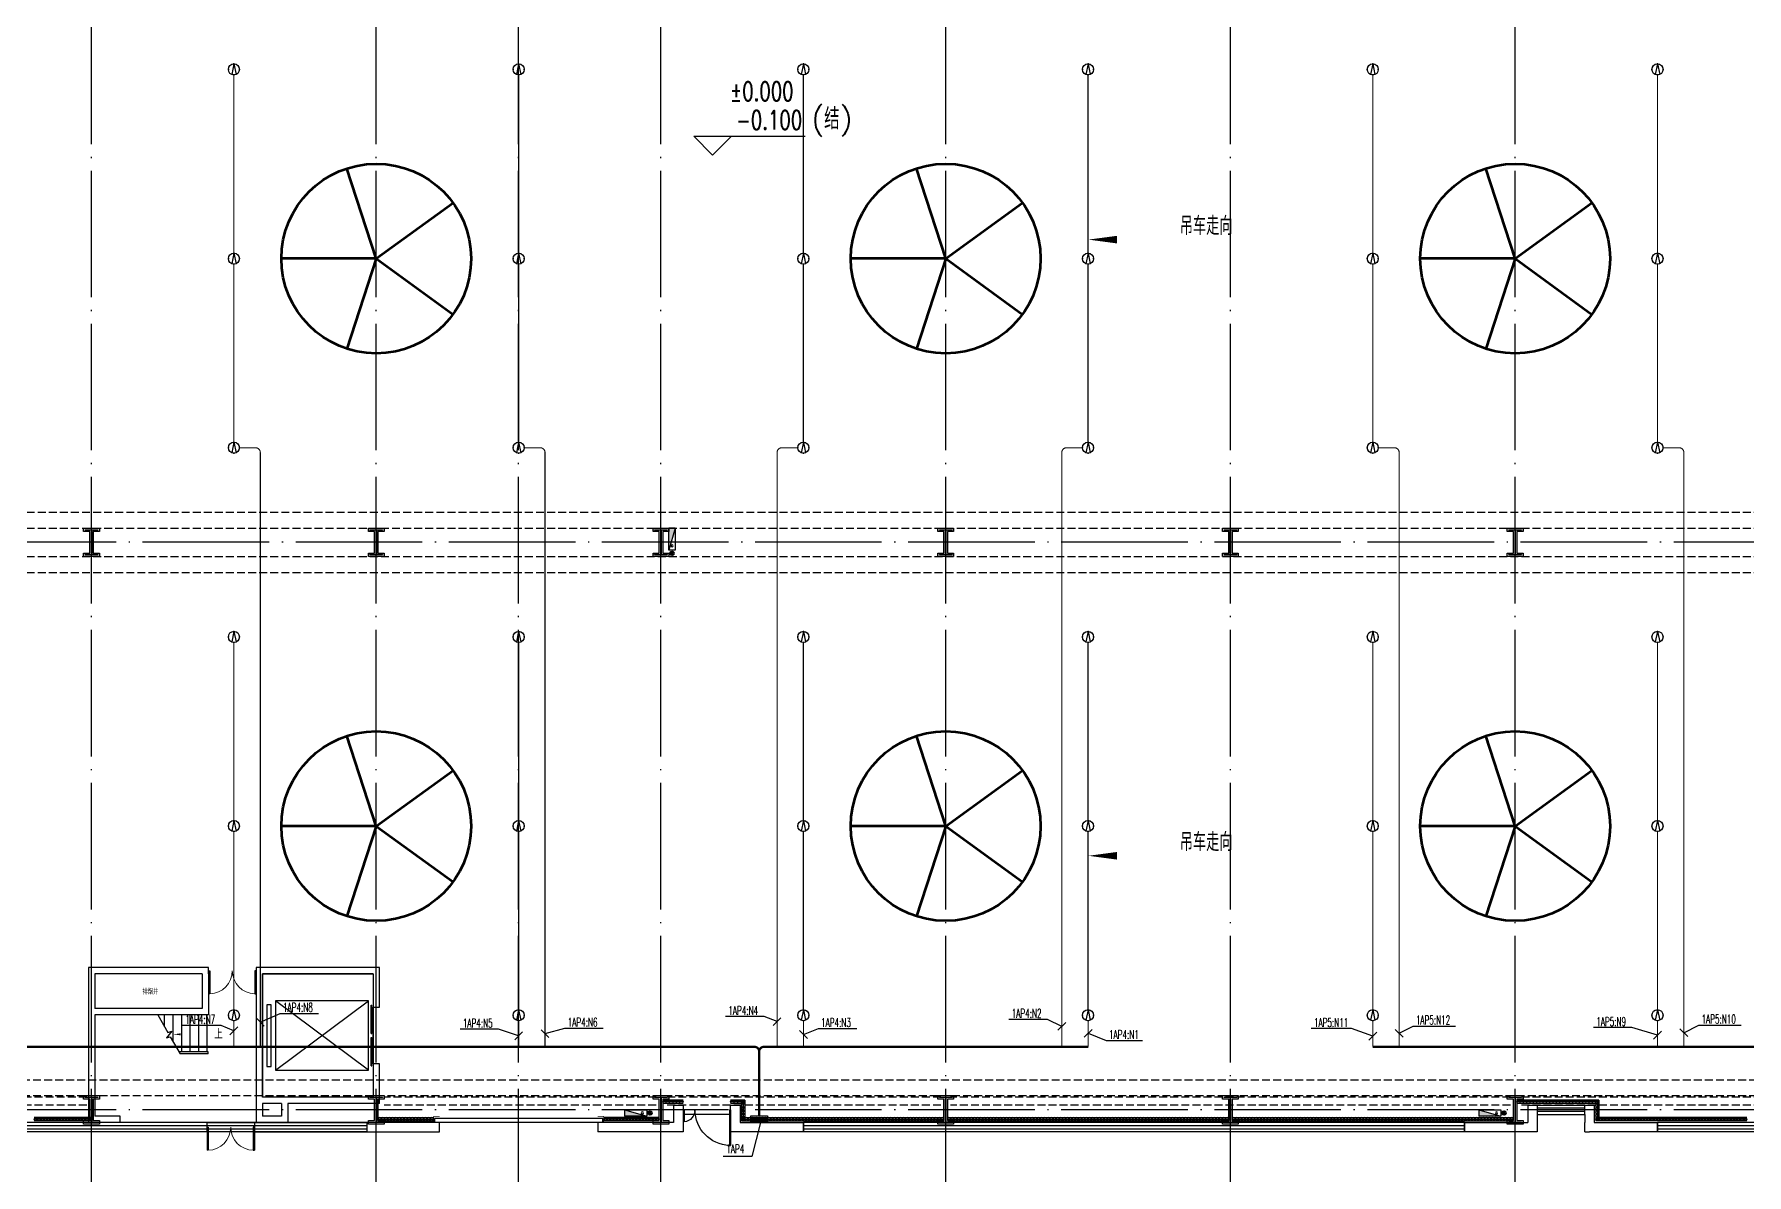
# Model space of a CAD drawing. Extents: x -1396510 to 1250330, y -1892470 to 1623980.
# Drawn here: x 56115 to 110247, y -1361929 to -1325852 of the extents above; entities that cross this region are included whole.
import ezdxf
from ezdxf.enums import TextEntityAlignment as Align

# ---------------------------------------------------------------- set-up
doc = ezdxf.new("R2010")
doc.units = 0
doc.header["$LTSCALE"] = 1000
doc.header["$MEASUREMENT"] = 0
for name, pattern in [('10平面$0$DASH', [0.35, 0.25, -0.1]), ('DASH', [0.35, 0.25, -0.1]), ('DOTE', [2.42, 2, -0.2, 0.02, -0.2])]:
    doc.linetypes.add(name, pattern=pattern)
doc.layers.get('Defpoints').update_dxf_attribs({"color": 210})
for name, color, linetype in [('10平面$0$WINDOW', 4, 'Continuous'), ('A-AXIS-DOTE', 14, 'DOTE'), ('A-HATCH-2', 251, 'Continuous'), ('A-HRAIL', 173, 'Continuous'), ('A-LIN-V', 9, 'Continuous'), ('A-SFCE', 30, 'Continuous'), ('A-WINDOW', 140, 'Continuous'), ('AS-COLN', 6, 'Continuous'), ('AS-WALL', 40, 'Continuous'), ('DIM-照明', 3, 'Continuous'), ('DIM-箱柜', 3, 'Continuous'), ('DIM_SYMB', 3, 'Continuous'), ('EQUIP-照明', 3, 'Continuous'), ('EQUIP-箱柜', 3, 'Continuous'), ('SB_ZF消火栓', 10, 'Continuous'), ('SB_ZF消火栓M', 10, 'Continuous'), ('WIRE-照明', 1, 'Continuous'), ('建-标高', 3, 'Continuous'), ('建-窗', 4, 'Continuous'), ('建-箭头', 3, 'Continuous')]:
    doc.layers.add(name, color=color, linetype=linetype)
doc.layers.add('A-云线2', color=3, linetype='Continuous', plot=False)
doc.layers.add('LG-ZF消防', color=1, linetype='Continuous', lineweight=60)
doc.styles.add('_TCH_DIM', font='SIMPLEX', dxfattribs={"bigfont": 'GBCBIG'})
doc.styles.add('_TCH_WINDOW', font='SIMPLEX', dxfattribs={"height": 3.5, "bigfont": 'GBCBIG'})
doc.styles.add('_TEL_DIM', font='SIMPLEX', dxfattribs={"width": 0.8, "height": 3.5, "bigfont": 'HZTXT'})
doc.styles.add('A-STANDARD', font='SIMPLEX', dxfattribs={"bigfont": 'GBCBIG'})

# ---------------------------------------------------------------- blocks, each defined once
blk = doc.blocks.new('WINDOW2DLIB$DYNSTYLE$00000005')
at = {"color": 0}
for points in [[(-0.5, 0.5), (-0.5, -0.5)], [(-0.5, 0.5), (0.5, 0.5)], [(0.5, -0.5), (0.5, 0.5)], [(0.5, 0.1667), (-0.5, 0.1667)], [(0.5, -0.1667), (-0.5, -0.1667)], [(-0.5, -0.5), (0.5, -0.5)]]:
    blk.add_lwpolyline(points, dxfattribs=at)
blk = doc.blocks.new('10平面$0$$DorLib2D$00000126')
at = {"color": 0, "linetype": 'Continuous'}
for p, q in [((-0.532, 0.5), (-0.532, 0.9)), ((0.532, 0.9), (0.532, 0.5))]:
    blk.add_line(p, q, dxfattribs=at)
at = {"color": 0, "linetype": '10平面$0$DASH'}
for p, q in [((-0.532, 0.9), (0.532, 0.9)), ((-0.532, 0.5), (0.532, 0.5))]:
    blk.add_line(p, q, dxfattribs=at)
blk = doc.blocks.new('DOOR2DLIB$SYSLIB$00000123')
at = {"color": 0}
for p, q in [((0.475, -0.001), (0.475, 0.752)), ((0.475, 0.752), (0.5, 0.752)), ((0.5, -0.001), (0.5, 0.752)), ((-0.5, 0), (-0.5, 0.252)), ((-0.475, 0.252), (-0.5, 0.252)), ((-0.475, 0), (-0.475, 0.252)), ((-0.475, 0), (-0.5, 0)), ((0.475, -0.001), (0.5, -0.001))]:
    blk.add_line(p, q, dxfattribs=at)
for centre, radius, start, end in [((0.505, -0.002), 0.755, 92.2493, 179.7238), ((-0.501, 0.003), 0.251, 359.7899, 84.0974)]:
    blk.add_arc(centre, radius, start, end, dxfattribs=at)
blk = doc.blocks.new('42343243')
at = {"layer": '10平面$0$WINDOW'}
blk.add_line((-252654, 1222620), (-254154, 1222620), dxfattribs=at)
at = {"layer": 'AS-WALL'}
for p, q in [((-254154, 1223170), (-256854, 1223170)), ((-256854, 1222870), (-256854, 1223170)), ((-254454, 1222870), (-256854, 1222870)), ((-254454, 1222320), (-254454, 1222870)), ((-254154, 1222620), (-254154, 1223170)), ((-250354, 1223170), (-252654, 1223170)), ((-252654, 1222620), (-252654, 1223170)), ((-252354, 1222870), (-250354, 1222870)), ((-252354, 1222320), (-252354, 1222870)), ((-250354, 1222870), (-250354, 1223170)), ((-227154, 1223170), (-229454, 1223170)), ((-229454, 1223170), (-229454, 1222870)), ((-229454, 1222870), (-227454, 1222870)), ((-227454, 1222320), (-227454, 1222870)), ((-227154, 1222620), (-227154, 1223170)), ((-225654, 1223170), (-225504, 1223170)), ((-225654, 1223170), (-225654, 1222870)), ((-225654, 1222870), (-225654, 1222870)), ((-225654, 1222620), (-225654, 1222870)), ((-223354, 1223170), (-225504, 1223170)), ((-225354, 1222320), (-225354, 1222870)), ((-225354, 1222870), (-223354, 1222870)), ((-223354, 1222870), (-223354, 1223170)), ((-254454, 1222320), (-254154, 1222320)), ((-254154, 1222320), (-254154, 1222620)), ((-252654, 1222620), (-252654, 1222320)), ((-252654, 1222320), (-252354, 1222320)), ((-227454, 1222320), (-227154, 1222320)), ((-227154, 1222320), (-227154, 1222620)), ((-225654, 1222620), (-225654, 1222320)), ((-225654, 1222320), (-225354, 1222320))]:
    blk.add_line(p, q, dxfattribs=at)
at = {"layer": '10平面$0$WINDOW', "zscale": 300}
for name, p, xscale, yscale, rotation in [('DOOR2DLIB$SYSLIB$00000123', (-253404, 1222470), -1500, -1500, 179.9999999999555), ('10平面$0$$DorLib2D$00000126', (-259354, 1223020), 5000, 300, 179.9999999999992)]:
    blk.add_blockref(name, p, dxfattribs=dict(at, xscale=xscale, yscale=yscale, rotation=rotation))
at = {"layer": '建-窗', "zscale": 300}
for p, xscale, yscale, rotation in [((-239904, 1223020), -20900, -300, 359.9999999994902), ((-217004, 1223020), -12700, -300, 359.999999999664), ((-226404, 1222470), -1500, 300, 179.9999999999555)]:
    blk.add_blockref('WINDOW2DLIB$DYNSTYLE$00000005', p, dxfattribs=dict(at, xscale=xscale, yscale=yscale, rotation=rotation))
blk = doc.blocks.new('4324324')
at = {"layer": 'A-HATCH-2', "color": 8, "linetype": 'DASH'}
for p, q in [((-313054, 567820), (-128854, 567820)), ((-313054, 567320), (-128854, 567320)), ((-313054, 566420), (-128854, 566420)), ((-313054, 565920), (-128854, 565920)), ((-312854, 549870), (-138054, 549870)), ((-312854, 549370), (-138054, 549370))]:
    blk.add_line(p, q, dxfattribs=at)
blk = doc.blocks.new('w4324324')
at = {"layer": 'A-HATCH-2', "color": 0, "lineweight": 60}
for q in [(-1694760, 686605), (-1697614, 684532), (-1691907, 684532), (-1696524, 681178), (-1692997, 681178)]:
    blk.add_line((-1694760, 683605), q, dxfattribs=at)
blk.add_circle((-1694760, 683605), 3000, dxfattribs=at)
blk = doc.blocks.new('342343')
at = {"layer": 'A-LIN-V', "color": 8}
for p in [(1030710, 63556), (1048660, 63556), (1030710, 45556), (1048660, 45556), (1030710, 27556), (1048660, 27556)]:
    blk.add_blockref('w4324324', p, dxfattribs=at)
blk = doc.blocks.new('w42343243')
at = {"layer": 'A-HATCH-2', "color": 8}
blk.add_lwpolyline([(-165104, 621070), (-164604, 621070), (-164604, 620958), (-164800, 620958), (-164800, 620282), (-164604, 620282), (-164604, 620170), (-165104, 620170), (-165104, 620282), (-164908, 620282), (-164908, 620958), (-165104, 620958)], close=True, dxfattribs=at)
at = {"layer": 'AS-COLN', "color": 3}
blk.add_lwpolyline([(-165054, 621020), (-164654, 621020), (-164654, 621008), (-164850, 621008), (-164850, 620232), (-164654, 620232), (-164654, 620220), (-165054, 620220), (-165054, 620232), (-164858, 620232), (-164858, 621008), (-165054, 621008)], close=True, dxfattribs=at)
blk = doc.blocks.new('42343')
at = {"layer": 'A-WINDOW'}
for p in [(-108000, -53750), (-99000, -53750), (-90000, -53750), (-81000, -53750), (-72000, -53750), (-63000, -53750), (-108000, -71700), (-99000, -71700), (-90000, -71700), (-81000, -71700), (-72000, -71700), (-63000, -71700)]:
    blk.add_blockref('w42343243', p, dxfattribs=at)
blk = doc.blocks.new('3333')
at = {"layer": 'A-SFCE', "const_width": 20}
blk.add_lwpolyline([(-227064, 766320), (-227064, 766510), (-227244, 766510), (-227244, 766320)], dxfattribs=at)
blk = doc.blocks.new('A$C5D961328')
at = {"layer": 'SB_ZF消火栓'}
blk.add_hatch(color=256, dxfattribs=at).paths.add_polyline_path([(0, 40), (700, 40), (700, 240)])
for p, q in [((700, 240), (0, 240)), ((0, 240), (0, 40)), ((700, 240), (0, 40)), ((0, 40), (700, 40)), ((700, 240), (700, 40))]:
    blk.add_line(p, q, dxfattribs=at)
at = {"layer": 'SB_ZF消火栓', "color": 1}
blk.add_circle((140, 140), 32.5, dxfattribs=at)
blk = doc.blocks.new('we42342343234')
at = {"layer": 'LG-ZF消防'}
for centre in [(-254504, 566520), (-255204, 548820), (-228204, 548820)]:
    blk.add_circle(centre, 50, dxfattribs=at)
at = {"layer": 'SB_ZF消火栓M', "xscale": -1, "rotation": 270}
blk.add_blockref('A$C5D961328', (-254644, 566620), dxfattribs=at)
at = {"layer": 'SB_ZF消火栓M', "xscale": -1}
for p in [(-255304, 548680), (-228304, 548680)]:
    blk.add_blockref('A$C5D961328', p, dxfattribs=at)
blk = doc.blocks.new('$DorLib2D$00000002')
for p, q in [((-0.5, 0), (-0.5, 0.4875)), ((-0.475, 0.4875), (-0.5, 0.4875)), ((-0.475, 0), (-0.475, 0.4875)), ((0.475, 0), (0.475, 0.4875)), ((0.475, 0.4875), (0.5, 0.4875)), ((0.5, 0), (0.5, 0.4875)), ((-0.5, 0), (-0.475, 0)), ((0.5, 0), (0.475, 0))]:
    blk.add_line(p, q)
at = {"lineweight": 13}
for centre, start, end in [((-0.4875, 0), 0, 88.53072), ((0.4875, 0), 91.46928, 180)]:
    blk.add_arc(centre, 0.4875, start, end, dxfattribs=at)
blk = doc.blocks.new('$DORLIB2D$00000127')
at = {"color": 0}
for points in [[(-0.533, 0.795), (-0.533, 0.69)], [(-0.033, 0.795), (-0.533, 0.795)], [(-0.033, 0.69), (-0.533, 0.69)], [(-0.033, 0.795), (-0.033, 0.69)], [(0.533, 0.795), (0.033, 0.795)], [(0.033, 0.795), (0.033, 0.69)], [(0.533, 0.69), (0.033, 0.69)], [(0.533, 0.795), (0.533, 0.69)], [(0.5, 0.5), (-0.5, 0.5)]]:
    blk.add_lwpolyline(points, dxfattribs=at)
blk = doc.blocks.new('99平面图例外参$0$$LinePat$圆环')
for points in [[(0, 150), (300, 150)], [(0, 0), (300, 0)], [(0, -150), (300, -150)]]:
    blk.add_lwpolyline(points)
at = {"color": 0}
blk.add_circle((150, 0), 150, dxfattribs=at)
blk = doc.blocks.new('世赫3#厂房一层0821')
at = {"layer": 'A-AXIS-DOTE', "color": 8, "ltscale": 2}
for p, q in [((40000, -79980), (40000, 5514)), ((49000, -79980), (49000, 5514)), ((53500, -79980), (53500, 5514)), ((58000, -79980), (58000, 5514)), ((67000, -79980), (67000, 5514)), ((76000, -79980), (76000, 5514)), ((85000, -79980), (85000, 5514)), ((190814.2, -53850), (-5155.8, -53850)), ((190814.2, -71800), (-5155.8, -71800))]:
    blk.add_line(p, q, dxfattribs=at)
at = {"layer": 'A-SFCE', "color": 2, "linetype": 'DASH'}
for p, q in [((39850, -71400.1), (31150, -71400.1)), ((66850, -71400), (58150, -71400)), ((93850, -71400), (85150, -71400)), ((39850, -71650.1), (31150, -71650.1)), ((66850, -71650), (58150, -71650)), ((93850, -71650), (85150, -71650))]:
    blk.add_line(p, q, dxfattribs=at)
at = {"layer": 'A-SFCE', "linetype": 'DASH'}
for p, q in [((57850, -71400), (49250, -71400)), ((84850, -71400), (67150, -71400)), ((57850, -71650), (49250, -71650)), ((84850, -71650), (67150, -71650))]:
    blk.add_line(p, q, dxfattribs=at)
at = {"layer": 'AS-WALL'}
for p, q in [((43650, -72200.1), (48700, -72200.1)), ((43650, -72500.1), (43650, -72200.1)), ((48700, -72500.1), (43650, -72500.1)), ((51000, -72200.1), (45150, -72200.1)), ((45150, -72200.1), (45150, -72500.1)), ((45150, -72500.1), (51000, -72500.1)), ((48700, -72200.1), (48700, -72500.1)), ((51000, -72500.1), (51000, -72200.1))]:
    blk.add_line(p, q, dxfattribs=at)
at = {"layer": 'Defpoints', "color": 8}
for p, q in [((39900, -67300), (39900, -68699.9)), ((43600, -67300), (39900, -67300)), ((40100, -67500), (40100, -68599.9)), ((43500, -67500), (40100, -67500)), ((43500, -67500), (43500, -68599.9)), ((43700, -67300), (43600, -67300)), ((43700, -67500), (43700, -67300)), ((43700, -67500), (43700, -68799.9)), ((45300, -67300), (45200, -67300)), ((45200, -67300), (45200, -67500)), ((45200, -67500), (45200, -71500)), ((49100, -67300), (45300, -67300)), ((48900, -67500), (45400, -67500)), ((45400, -67500), (45400, -71400)), ((48900, -67500), (48900, -68550)), ((49100, -68550), (49100, -67300)), ((39900, -68699.9), (39900, -72100.1)), ((43500, -68599.9), (40100, -68599.9)), ((45680, -68475), (45540, -68475)), ((45540, -68475), (45540, -70425)), ((45680, -70425), (45680, -68475)), ((48760, -68350), (45820, -68350)), ((45820, -68350), (45820, -70550)), ((45820, -70550), (48760, -68350)), ((48760, -70550), (45820, -68350)), ((48760, -70550), (48760, -68350)), ((48900, -68550), (49100, -68550)), ((43700, -68799.9), (40100, -68799.9)), ((40100, -68799.9), (40100, -72000.1)), ((43660, -68799.9), (42091.4, -68799.9)), ((42091.4, -68799.9), (42410.1, -69351.9)), ((42310, -69178.6), (42310, -68799.9)), ((42580, -69646.3), (42580, -68799.9)), ((42850, -69964.9), (42850, -68799.9)), ((43120, -69964.9), (43120, -68799.9)), ((43390, -69964.9), (43390, -68799.9)), ((43660, -69964.9), (43660, -68799.9)), ((42540.5, -69317), (42367.6, -69523)), ((42367.6, -69523), (42489.9, -69490.2)), ((42410.1, -69351.9), (42540.5, -69317)), ((42489.9, -69490.2), (42798.6, -70024.9)), ((43690, -69964.9), (42764, -69964.9)), ((43660, -70024.9), (42798.6, -70024.9)), ((43690, -70024.9), (42798.6, -70024.9)), ((43690, -70024.9), (43690, -69964.9)), ((49100, -70350), (48900, -70350)), ((48900, -70350), (48900, -71400)), ((49100, -71600), (49100, -70350)), ((45540, -70425), (45680, -70425)), ((45820, -70550), (48760, -70550)), ((46100, -71400), (45400, -71400)), ((48900, -71400), (46100, -71400)), ((45200, -71500), (45200, -72200.1)), ((45400, -71600), (45400, -72000.1)), ((46000, -71600), (45400, -71600)), ((46000, -71600), (46000, -72000.1)), ((49100, -71600), (46200, -71600)), ((46200, -71600), (46200, -72200.1)), ((39900, -72100.1), (39900, -72200.1)), ((40100, -72200.1), (39900, -72200.1)), ((40900, -72000.1), (40100, -72000.1)), ((40900, -72200.1), (40100, -72200.1)), ((40100, -72200.1), (40100, -72200.1)), ((40900, -72200.1), (40900, -72000.1)), ((46200, -72200.1), (45200, -72200.1)), ((46000, -72000.1), (45400, -72000.1))]:
    blk.add_line(p, q, dxfattribs=at)
blk.add_lwpolyline([(45400, -67500), (48900, -67500), (48900, -71400), (45400, -71400)], close=True, dxfattribs=at)
at = {"layer": 'DIM_SYMB', "color": 8}
blk.add_lwpolyline([(43795, -69412.4, 0, 0, 0), (42580, -69412.4, 0, 64, 0), (42820, -69412.4, 0, 0, 0)], format="xyseb", dxfattribs=at)
at = {"layer": '建-标高', "color": 8}
for p, q in [((59633.6, -41600), (59033.6, -41000)), ((59033.6, -41000), (62553.6, -41000)), ((59633.6, -41600), (60233.6, -41000))]:
    blk.add_line(p, q, dxfattribs=at)
at = {"layer": '建-箭头', "color": 8}
for points in [[(78412.2, -44275, 0, 0, 0), (71512.2, -44275, 0, 240, 0), (72412.2, -44275, 0, 0, 0)], [(78412.2, -63765, 0, 0, 0), (71512.2, -63765, 0, 240, 0), (72412.2, -63765, 0, 0, 0)]]:
    blk.add_lwpolyline(points, format="xyseb", dxfattribs=at)
at = {"layer": 'A-HRAIL', "yscale": 0.3333333333111111, "zscale": 0.3333333333111111}
for p, xscale, rotation in [((58161.7, -71549.9), 0.3588888661693109, 180), ((58269.3, -71549.9), 0.3588888661693109, 180), ((58377, -71549.9), 0.3588888661693109, 180), ((58484.7, -71549.9), 0.3588888661693109, 180), ((58592.3, -71549.9), 0.3588888661693109, 180), ((58700, -71549.9), 0.3588888661693109, 180), ((60312.5, -71549.9), 0.3749999998826196, 180), ((60425, -71549.9), 0.3749999998826196, 180), ((60537.5, -71549.9), 0.3749999998826196, 180), ((60650, -71549.9), 0.3749999998826196, 180), ((60600, -71499.9), 0.3611111226889233, 270), ((60600, -71608.3), 0.3611111226889233, 270), ((60600, -71716.6), 0.3611111226889233, 270), ((60600, -71824.9), 0.3611111226889233, 270), ((60600, -71933.3), 0.3611111226889233, 270), ((85157.8, -71549.9), 0.3461333288160676, 180), ((85261.7, -71549.9), 0.3461333288160676, 180), ((85365.5, -71549.9), 0.3461333288160676, 180), ((85469.4, -71549.9), 0.3461333288160676, 180), ((85573.2, -71549.9), 0.3461333288160676, 180), ((85677, -71549.9), 0.3461333288160676, 180), ((85780.9, -71549.9), 0.3461333288160676, 180), ((85884.7, -71549.9), 0.3461333288160676, 180), ((85988.6, -71549.9), 0.3461333288160676, 180), ((86092.4, -71549.9), 0.3461333288160676, 180), ((86196.2, -71549.9), 0.3461333288160676, 180), ((86300.1, -71549.9), 0.3461333288160676, 180), ((86403.9, -71549.9), 0.3461333288160676, 180), ((86507.8, -71549.9), 0.3461333288160676, 180), ((86611.6, -71549.9), 0.3461333288160676, 180), ((86715.4, -71549.9), 0.3461333288160676, 180), ((86819.3, -71549.9), 0.3461333288160676, 180), ((86923.1, -71549.9), 0.3461333288160676, 180), ((87027, -71549.9), 0.3461333288160676, 180), ((87130.8, -71549.9), 0.3461333288160676, 180), ((87234.6, -71549.9), 0.3461333288160676, 180), ((87338.5, -71549.9), 0.3461333288160676, 180), ((87442.3, -71549.9), 0.3461333288160676, 180), ((87546.2, -71549.9), 0.3461333288160676, 180), ((87650, -71549.9), 0.3461333288160676, 180), ((87600, -71499.9), 0.3611111226889233, 270), ((87600, -71608.3), 0.3611111226889233, 270), ((87600, -71716.6), 0.3611111226889233, 270), ((87600, -71824.9), 0.3611111226889233, 270), ((87600, -71933.3), 0.3611111226889233, 270), ((38289.9, -72093.9), 0.3361633151507422, 180.0000000002036), ((38390.8, -72093.9), 0.3361633151507422, 180.0000000002036), ((38491.6, -72093.9), 0.3361633151507422, 180.0000000002036), ((38592.4, -72093.9), 0.3361633151507422, 180.0000000002036), ((38693.3, -72093.9), 0.3361633151507422, 180.0000000002036), ((38794.1, -72093.9), 0.3361633151507422, 180.0000000002036), ((38895, -72093.9), 0.3361633151507422, 180.0000000002036), ((38995.8, -72093.9), 0.3361633151507422, 180.0000000002036), ((39096.7, -72093.9), 0.3361633151507422, 180.0000000002036), ((39197.5, -72093.9), 0.3361633151507422, 180.0000000002036), ((39298.4, -72093.9), 0.3361633151507422, 180.0000000002036), ((39399.2, -72093.9), 0.3361633151507422, 180.0000000002036), ((39500.1, -72093.9), 0.3361633151507422, 180.0000000002036), ((39600.9, -72093.9), 0.3361633151507422, 180.0000000002036), ((39701.8, -72093.9), 0.3361633151507422, 180.0000000002036), ((39802.6, -72093.9), 0.3361633151507422, 180.0000000002036), ((39903.5, -72093.9), 0.3361633151507422, 180.0000000002036), ((40004.3, -72093.9), 0.3361633151507422, 180.0000000002036), ((49054, -72093.9), -0.3444736211313156, 179.9999999997), ((49157.3, -72093.9), -0.3444736211313156, 179.9999999997), ((49260.7, -72093.9), -0.3444736211313156, 179.9999999997), ((49364, -72093.9), -0.3444736211313156, 179.9999999997), ((49467.4, -72093.9), -0.3444736211313156, 179.9999999997), ((49570.7, -72093.9), -0.3444736211313156, 179.9999999997), ((49674.1, -72093.9), -0.3444736211313156, 179.9999999997), ((49777.4, -72093.9), -0.3444736211313156, 179.9999999997), ((49880.7, -72093.9), -0.3444736211313156, 179.9999999997), ((49984.1, -72093.9), -0.3444736211313156, 179.9999999997), ((50087.4, -72093.9), -0.3444736211313156, 179.9999999997), ((50190.8, -72093.9), -0.3444736211313156, 179.9999999997), ((50294.1, -72093.9), -0.3444736211313156, 179.9999999997), ((50397.4, -72093.9), -0.3444736211313156, 179.9999999997), ((50500.8, -72093.9), -0.3444736211313156, 179.9999999997), ((50604.1, -72093.9), -0.3444736211313156, 179.9999999997), ((50707.5, -72093.9), -0.3444736211313156, 179.9999999997), ((56292.5, -72093.9), 0.344473774357088, 180.000000000205), ((56395.9, -72093.9), 0.344473774357088, 180.000000000205), ((56499.2, -72093.9), 0.344473774357088, 180.000000000205), ((56602.6, -72093.9), 0.344473774357088, 180.000000000205), ((56705.9, -72093.9), 0.344473774357088, 180.000000000205), ((56809.2, -72093.9), 0.344473774357088, 180.000000000205), ((56912.6, -72093.9), 0.344473774357088, 180.000000000205), ((57015.9, -72093.9), 0.344473774357088, 180.000000000205), ((57119.3, -72093.9), 0.344473774357088, 180.000000000205), ((57222.6, -72093.9), 0.344473774357088, 180.000000000205), ((57325.9, -72093.9), 0.344473774357088, 180.000000000205), ((57429.3, -72093.9), 0.344473774357088, 180.000000000205), ((57532.6, -72093.9), 0.344473774357088, 180.000000000205), ((57636, -72093.9), 0.344473774357088, 180.000000000205), ((57739.3, -72093.9), 0.344473774357088, 180.000000000205), ((57842.7, -72093.9), 0.344473774357088, 180.000000000205), ((57946, -72093.9), 0.344473774357088, 180.000000000205), ((60600, -72041.6), 0.3611111226889233, 270), ((60550, -72093.9), -0.338412741900589, 179.9999999997967), ((60651.5, -72093.9), -0.338412741900589, 179.9999999997967), ((60753, -72093.9), -0.338412741900589, 179.9999999997967), ((60854.6, -72093.9), -0.338412741900589, 179.9999999997967), ((60956.1, -72093.9), -0.338412741900589, 179.9999999997967), ((61057.6, -72093.9), -0.338412741900589, 179.9999999997967), ((61159.1, -72093.9), -0.338412741900589, 179.9999999997967), ((61260.7, -72093.9), -0.338412741900589, 179.9999999997967), ((61362.2, -72093.9), -0.338412741900589, 179.9999999997967), ((61463.7, -72093.9), -0.338412741900589, 179.9999999997967), ((61565.2, -72093.9), -0.338412741900589, 179.9999999997967), ((61666.8, -72093.9), -0.338412741900589, 179.9999999997967), ((61768.3, -72093.9), -0.338412741900589, 179.9999999997967), ((61869.8, -72093.9), -0.338412741900589, 179.9999999997967), ((61971.3, -72093.9), -0.338412741900589, 179.9999999997967), ((62072.9, -72093.9), -0.338412741900589, 179.9999999997967), ((62174.4, -72093.9), -0.338412741900589, 179.9999999997967), ((62275.9, -72093.9), -0.338412741900589, 179.9999999997967), ((62377.4, -72093.9), -0.338412741900589, 179.9999999997967), ((62479, -72093.9), -0.338412741900589, 179.9999999997967), ((62580.5, -72093.9), -0.338412741900589, 179.9999999997967), ((62682, -72093.9), -0.338412741900589, 179.9999999997967), ((62783.5, -72093.9), -0.338412741900589, 179.9999999997967), ((62885, -72093.9), -0.338412741900589, 179.9999999997967), ((62986.6, -72093.9), -0.338412741900589, 179.9999999997967), ((63088.1, -72093.9), -0.338412741900589, 179.9999999997967), ((63189.6, -72093.9), -0.338412741900589, 179.9999999997967), ((63291.1, -72093.9), -0.338412741900589, 179.9999999997967), ((63392.7, -72093.9), -0.338412741900589, 179.9999999997967), ((63494.2, -72093.9), -0.338412741900589, 179.9999999997967), ((63595.7, -72093.9), -0.338412741900589, 179.9999999997967), ((63697.2, -72093.9), -0.338412741900589, 179.9999999997967), ((63798.8, -72093.9), -0.338412741900589, 179.9999999997967), ((63900.3, -72093.9), -0.338412741900589, 179.9999999997967), ((64001.8, -72093.9), -0.338412741900589, 179.9999999997967), ((64103.3, -72093.9), -0.338412741900589, 179.9999999997967), ((64204.9, -72093.9), -0.338412741900589, 179.9999999997967), ((64306.4, -72093.9), -0.338412741900589, 179.9999999997967), ((64407.9, -72093.9), -0.338412741900589, 179.9999999997967), ((64509.4, -72093.9), -0.338412741900589, 179.9999999997967), ((64611, -72093.9), -0.338412741900589, 179.9999999997967), ((64712.5, -72093.9), -0.338412741900589, 179.9999999997967), ((64814, -72093.9), -0.338412741900589, 179.9999999997967), ((64915.5, -72093.9), -0.338412741900589, 179.9999999997967), ((65017, -72093.9), -0.338412741900589, 179.9999999997967), ((65118.6, -72093.9), -0.338412741900589, 179.9999999997967), ((65220.1, -72093.9), -0.338412741900589, 179.9999999997967), ((65321.6, -72093.9), -0.338412741900589, 179.9999999997967), ((65423.1, -72093.9), -0.338412741900589, 179.9999999997967), ((65524.7, -72093.9), -0.338412741900589, 179.9999999997967), ((65626.2, -72093.9), -0.338412741900589, 179.9999999997967), ((65727.7, -72093.9), -0.338412741900589, 179.9999999997967), ((65829.2, -72093.9), -0.338412741900589, 179.9999999997967), ((65930.8, -72093.9), -0.338412741900589, 179.9999999997967), ((66032.3, -72093.9), -0.338412741900589, 179.9999999997967), ((66133.8, -72093.9), -0.338412741900589, 179.9999999997967), ((66235.3, -72093.9), -0.338412741900589, 179.9999999997967), ((66336.9, -72093.9), -0.338412741900589, 179.9999999997967), ((66438.4, -72093.9), -0.338412741900589, 179.9999999997967), ((66539.9, -72093.9), -0.338412741900589, 179.9999999997967), ((66641.4, -72093.9), -0.338412741900589, 179.9999999997967), ((66743, -72093.9), -0.338412741900589, 179.9999999997967), ((66844.5, -72093.9), -0.338412741900589, 179.9999999997967), ((67054, -72093.9), -0.3368181817957273, 179.9999999997967), ((67155, -72093.9), -0.3368181817957273, 179.9999999997967), ((67256.1, -72093.9), -0.3368181817957273, 179.9999999997967), ((67357.1, -72093.9), -0.3368181817957273, 179.9999999997967), ((67458.2, -72093.9), -0.3368181817957273, 179.9999999997967), ((67559.2, -72093.9), -0.3368181817957273, 179.9999999997967), ((67660.3, -72093.9), -0.3368181817957273, 179.9999999997967), ((67761.3, -72093.9), -0.3368181817957273, 179.9999999997967), ((67862.4, -72093.9), -0.3368181817957273, 179.9999999997967), ((67963.4, -72093.9), -0.3368181817957273, 179.9999999997967), ((68064.5, -72093.9), -0.3368181817957273, 179.9999999997967), ((68165.5, -72093.9), -0.3368181817957273, 179.9999999997967), ((68266.5, -72093.9), -0.3368181817957273, 179.9999999997967), ((68367.6, -72093.9), -0.3368181817957273, 179.9999999997967), ((68468.6, -72093.9), -0.3368181817957273, 179.9999999997967), ((68569.7, -72093.9), -0.3368181817957273, 179.9999999997967), ((68670.7, -72093.9), -0.3368181817957273, 179.9999999997967), ((68771.8, -72093.9), -0.3368181817957273, 179.9999999997967), ((68872.8, -72093.9), -0.3368181817957273, 179.9999999997967), ((68973.9, -72093.9), -0.3368181817957273, 179.9999999997967), ((69074.9, -72093.9), -0.3368181817957273, 179.9999999997967), ((69176, -72093.9), -0.3368181817957273, 179.9999999997967), ((69277, -72093.9), -0.3368181817957273, 179.9999999997967), ((69378, -72093.9), -0.3368181817957273, 179.9999999997967), ((69479.1, -72093.9), -0.3368181817957273, 179.9999999997967), ((69580.1, -72093.9), -0.3368181817957273, 179.9999999997967), ((69681.2, -72093.9), -0.3368181817957273, 179.9999999997967), ((69782.2, -72093.9), -0.3368181817957273, 179.9999999997967), ((69883.3, -72093.9), -0.3368181817957273, 179.9999999997967), ((69984.3, -72093.9), -0.3368181817957273, 179.9999999997967), ((70085.4, -72093.9), -0.3368181817957273, 179.9999999997967), ((70186.4, -72093.9), -0.3368181817957273, 179.9999999997967), ((70287.5, -72093.9), -0.3368181817957273, 179.9999999997967), ((70388.5, -72093.9), -0.3368181817957273, 179.9999999997967), ((70489.5, -72093.9), -0.3368181817957273, 179.9999999997967), ((70590.6, -72093.9), -0.3368181817957273, 179.9999999997967), ((70691.6, -72093.9), -0.3368181817957273, 179.9999999997967), ((70792.7, -72093.9), -0.3368181817957273, 179.9999999997967), ((70893.7, -72093.9), -0.3368181817957273, 179.9999999997967), ((70994.8, -72093.9), -0.3368181817957273, 179.9999999997967), ((71095.8, -72093.9), -0.3368181817957273, 179.9999999997967), ((71196.9, -72093.9), -0.3368181817957273, 179.9999999997967), ((71297.9, -72093.9), -0.3368181817957273, 179.9999999997967), ((71399, -72093.9), -0.3368181817957273, 179.9999999997967), ((71500, -72093.9), -0.3368181817957273, 179.9999999997967), ((71601, -72093.9), -0.3368181817957273, 179.9999999997967), ((71702.1, -72093.9), -0.3368181817957273, 179.9999999997967), ((71803.1, -72093.9), -0.3368181817957273, 179.9999999997967), ((71904.2, -72093.9), -0.3368181817957273, 179.9999999997967), ((72005.2, -72093.9), -0.3368181817957273, 179.9999999997967), ((72106.3, -72093.9), -0.3368181817957273, 179.9999999997967), ((72207.3, -72093.9), -0.3368181817957273, 179.9999999997967), ((72308.4, -72093.9), -0.3368181817957273, 179.9999999997967), ((72409.4, -72093.9), -0.3368181817957273, 179.9999999997967), ((72510.5, -72093.9), -0.3368181817957273, 179.9999999997967), ((72611.5, -72093.9), -0.3368181817957273, 179.9999999997967), ((72712.5, -72093.9), -0.3368181817957273, 179.9999999997967), ((72813.6, -72093.9), -0.3368181817957273, 179.9999999997967), ((72914.6, -72093.9), -0.3368181817957273, 179.9999999997967), ((73015.7, -72093.9), -0.3368181817957273, 179.9999999997967), ((73116.7, -72093.9), -0.3368181817957273, 179.9999999997967), ((73217.8, -72093.9), -0.3368181817957273, 179.9999999997967), ((73318.8, -72093.9), -0.3368181817957273, 179.9999999997967), ((73419.9, -72093.9), -0.3368181817957273, 179.9999999997967), ((73520.9, -72093.9), -0.3368181817957273, 179.9999999997967), ((73622, -72093.9), -0.3368181817957273, 179.9999999997967), ((73723, -72093.9), -0.3368181817957273, 179.9999999997967), ((73824, -72093.9), -0.3368181817957273, 179.9999999997967), ((73925.1, -72093.9), -0.3368181817957273, 179.9999999997967), ((74026.1, -72093.9), -0.3368181817957273, 179.9999999997967), ((74127.2, -72093.9), -0.3368181817957273, 179.9999999997967), ((74228.2, -72093.9), -0.3368181817957273, 179.9999999997967), ((74329.3, -72093.9), -0.3368181817957273, 179.9999999997967), ((74430.3, -72093.9), -0.3368181817957273, 179.9999999997967), ((74531.4, -72093.9), -0.3368181817957273, 179.9999999997967), ((74632.4, -72093.9), -0.3368181817957273, 179.9999999997967), ((74733.5, -72093.9), -0.3368181817957273, 179.9999999997967), ((74834.5, -72093.9), -0.3368181817957273, 179.9999999997967), ((74935.5, -72093.9), -0.3368181817957273, 179.9999999997967), ((75036.6, -72093.9), -0.3368181817957273, 179.9999999997967), ((75137.6, -72093.9), -0.3368181817957273, 179.9999999997967), ((75238.7, -72093.9), -0.3368181817957273, 179.9999999997967), ((75339.7, -72093.9), -0.3368181817957273, 179.9999999997967), ((75440.8, -72093.9), -0.3368181817957273, 179.9999999997967), ((75541.8, -72093.9), -0.3368181817957273, 179.9999999997967), ((75642.9, -72093.9), -0.3368181817957273, 179.9999999997967), ((75743.9, -72093.9), -0.3368181817957273, 179.9999999997967), ((75845, -72093.9), -0.3368181817957273, 179.9999999997967), ((76054, -72093.9), -0.3368181817957239, 179.999999999796), ((76155, -72093.9), -0.3368181817957239, 179.999999999796), ((76256.1, -72093.9), -0.3368181817957239, 179.999999999796), ((76357.1, -72093.9), -0.3368181817957239, 179.999999999796), ((76458.2, -72093.9), -0.3368181817957239, 179.999999999796), ((76559.2, -72093.9), -0.3368181817957239, 179.999999999796), ((76660.3, -72093.9), -0.3368181817957239, 179.999999999796), ((76761.3, -72093.9), -0.3368181817957239, 179.999999999796), ((76862.4, -72093.9), -0.3368181817957239, 179.999999999796), ((76963.4, -72093.9), -0.3368181817957239, 179.999999999796), ((77064.5, -72093.9), -0.3368181817957239, 179.999999999796), ((77165.5, -72093.9), -0.3368181817957239, 179.999999999796), ((77266.5, -72093.9), -0.3368181817957239, 179.999999999796), ((77367.6, -72093.9), -0.3368181817957239, 179.999999999796), ((77468.6, -72093.9), -0.3368181817957239, 179.999999999796), ((77569.7, -72093.9), -0.3368181817957239, 179.999999999796), ((77670.7, -72093.9), -0.3368181817957239, 179.999999999796), ((77771.8, -72093.9), -0.3368181817957239, 179.999999999796), ((77872.8, -72093.9), -0.3368181817957239, 179.999999999796), ((77973.9, -72093.9), -0.3368181817957239, 179.999999999796), ((78074.9, -72093.9), -0.3368181817957239, 179.999999999796), ((78176, -72093.9), -0.3368181817957239, 179.999999999796), ((78277, -72093.9), -0.3368181817957239, 179.999999999796), ((78378, -72093.9), -0.3368181817957239, 179.999999999796), ((78479.1, -72093.9), -0.3368181817957239, 179.999999999796), ((78580.1, -72093.9), -0.3368181817957239, 179.999999999796), ((78681.2, -72093.9), -0.3368181817957239, 179.999999999796), ((78782.2, -72093.9), -0.3368181817957239, 179.999999999796), ((78883.3, -72093.9), -0.3368181817957239, 179.999999999796), ((78984.3, -72093.9), -0.3368181817957239, 179.999999999796), ((79085.4, -72093.9), -0.3368181817957239, 179.999999999796), ((79186.4, -72093.9), -0.3368181817957239, 179.999999999796), ((79287.5, -72093.9), -0.3368181817957239, 179.999999999796), ((79388.5, -72093.9), -0.3368181817957239, 179.999999999796), ((79489.5, -72093.9), -0.3368181817957239, 179.999999999796), ((79590.6, -72093.9), -0.3368181817957239, 179.999999999796), ((79691.6, -72093.9), -0.3368181817957239, 179.999999999796), ((79792.7, -72093.9), -0.3368181817957239, 179.999999999796), ((79893.7, -72093.9), -0.3368181817957239, 179.999999999796), ((79994.8, -72093.9), -0.3368181817957239, 179.999999999796), ((80095.8, -72093.9), -0.3368181817957239, 179.999999999796), ((80196.9, -72093.9), -0.3368181817957239, 179.999999999796), ((80297.9, -72093.9), -0.3368181817957239, 179.999999999796), ((80399, -72093.9), -0.3368181817957239, 179.999999999796), ((80500, -72093.9), -0.3368181817957239, 179.999999999796), ((80601, -72093.9), -0.3368181817957239, 179.999999999796), ((80702.1, -72093.9), -0.3368181817957239, 179.999999999796), ((80803.1, -72093.9), -0.3368181817957239, 179.999999999796), ((80904.2, -72093.9), -0.3368181817957239, 179.999999999796), ((81005.2, -72093.9), -0.3368181817957239, 179.999999999796), ((81106.3, -72093.9), -0.3368181817957239, 179.999999999796), ((81207.3, -72093.9), -0.3368181817957239, 179.999999999796), ((81308.4, -72093.9), -0.3368181817957239, 179.999999999796), ((81409.4, -72093.9), -0.3368181817957239, 179.999999999796), ((81510.5, -72093.9), -0.3368181817957239, 179.999999999796), ((81611.5, -72093.9), -0.3368181817957239, 179.999999999796), ((81712.5, -72093.9), -0.3368181817957239, 179.999999999796), ((81813.6, -72093.9), -0.3368181817957239, 179.999999999796), ((81914.6, -72093.9), -0.3368181817957239, 179.999999999796), ((82015.7, -72093.9), -0.3368181817957239, 179.999999999796), ((82116.7, -72093.9), -0.3368181817957239, 179.999999999796), ((82217.8, -72093.9), -0.3368181817957239, 179.999999999796), ((82318.8, -72093.9), -0.3368181817957239, 179.999999999796), ((82419.9, -72093.9), -0.3368181817957239, 179.999999999796), ((82520.9, -72093.9), -0.3368181817957239, 179.999999999796), ((82622, -72093.9), -0.3368181817957239, 179.999999999796), ((82723, -72093.9), -0.3368181817957239, 179.999999999796), ((82824, -72093.9), -0.3368181817957239, 179.999999999796), ((82925.1, -72093.9), -0.3368181817957239, 179.999999999796), ((83026.1, -72093.9), -0.3368181817957239, 179.999999999796), ((83127.2, -72093.9), -0.3368181817957239, 179.999999999796), ((83228.2, -72093.9), -0.3368181817957239, 179.999999999796), ((83329.3, -72093.9), -0.3368181817957239, 179.999999999796), ((83430.3, -72093.9), -0.3368181817957239, 179.999999999796), ((83531.4, -72093.9), -0.3368181817957239, 179.999999999796), ((83632.4, -72093.9), -0.3368181817957239, 179.999999999796), ((83733.5, -72093.9), -0.3368181817957239, 179.999999999796), ((83834.5, -72093.9), -0.3368181817957239, 179.999999999796), ((83935.5, -72093.9), -0.3368181817957239, 179.999999999796), ((84036.6, -72093.9), -0.3368181817957239, 179.999999999796), ((84137.6, -72093.9), -0.3368181817957239, 179.999999999796), ((84238.7, -72093.9), -0.3368181817957239, 179.999999999796), ((84339.7, -72093.9), -0.3368181817957239, 179.999999999796), ((84440.8, -72093.9), -0.3368181817957239, 179.999999999796), ((84541.8, -72093.9), -0.3368181817957239, 179.999999999796), ((84642.9, -72093.9), -0.3368181817957239, 179.999999999796), ((84743.9, -72093.9), -0.3368181817957239, 179.999999999796), ((84845, -72093.9), -0.3368181817957239, 179.999999999796), ((87600, -72041.6), 0.3611111226889233, 270), ((87651.5, -72093.9), 0.3384127415242964, 180.0000000002033), ((87753, -72093.9), 0.3384127415242964, 180.0000000002033), ((87854.6, -72093.9), 0.3384127415242964, 180.0000000002033), ((87956.1, -72093.9), 0.3384127415242964, 180.0000000002033), ((88057.6, -72093.9), 0.3384127415242964, 180.0000000002033), ((88159.1, -72093.9), 0.3384127415242964, 180.0000000002033), ((88260.7, -72093.9), 0.3384127415242964, 180.0000000002033), ((88362.2, -72093.9), 0.3384127415242964, 180.0000000002033), ((88463.7, -72093.9), 0.3384127415242964, 180.0000000002033), ((88565.2, -72093.9), 0.3384127415242964, 180.0000000002033), ((88666.8, -72093.9), 0.3384127415242964, 180.0000000002033), ((88768.3, -72093.9), 0.3384127415242964, 180.0000000002033), ((88869.8, -72093.9), 0.3384127415242964, 180.0000000002033), ((88971.3, -72093.9), 0.3384127415242964, 180.0000000002033), ((89072.9, -72093.9), 0.3384127415242964, 180.0000000002033), ((89174.4, -72093.9), 0.3384127415242964, 180.0000000002033), ((89275.9, -72093.9), 0.3384127415242964, 180.0000000002033), ((89377.4, -72093.9), 0.3384127415242964, 180.0000000002033), ((89479, -72093.9), 0.3384127415242964, 180.0000000002033), ((89580.5, -72093.9), 0.3384127415242964, 180.0000000002033), ((89682, -72093.9), 0.3384127415242964, 180.0000000002033), ((89783.5, -72093.9), 0.3384127415242964, 180.0000000002033), ((89885, -72093.9), 0.3384127415242964, 180.0000000002033), ((89986.6, -72093.9), 0.3384127415242964, 180.0000000002033), ((90088.1, -72093.9), 0.3384127415242964, 180.0000000002033), ((90189.6, -72093.9), 0.3384127415242964, 180.0000000002033), ((90291.1, -72093.9), 0.3384127415242964, 180.0000000002033), ((90392.7, -72093.9), 0.3384127415242964, 180.0000000002033), ((90494.2, -72093.9), 0.3384127415242964, 180.0000000002033), ((90595.7, -72093.9), 0.3384127415242964, 180.0000000002033), ((90697.2, -72093.9), 0.3384127415242964, 180.0000000002033), ((90798.8, -72093.9), 0.3384127415242964, 180.0000000002033), ((90900.3, -72093.9), 0.3384127415242964, 180.0000000002033), ((91001.8, -72093.9), 0.3384127415242964, 180.0000000002033), ((91103.3, -72093.9), 0.3384127415242964, 180.0000000002033), ((91204.9, -72093.9), 0.3384127415242964, 180.0000000002033), ((91306.4, -72093.9), 0.3384127415242964, 180.0000000002033), ((91407.9, -72093.9), 0.3384127415242964, 180.0000000002033), ((91509.4, -72093.9), 0.3384127415242964, 180.0000000002033), ((91611, -72093.9), 0.3384127415242964, 180.0000000002033), ((91712.5, -72093.9), 0.3384127415242964, 180.0000000002033), ((91814, -72093.9), 0.3384127415242964, 180.0000000002033), ((91915.5, -72093.9), 0.3384127415242964, 180.0000000002033), ((92017, -72093.9), 0.3384127415242964, 180.0000000002033), ((92118.6, -72093.9), 0.3384127415242964, 180.0000000002033), ((92220.1, -72093.9), 0.3384127415242964, 180.0000000002033), ((92321.6, -72093.9), 0.3384127415242964, 180.0000000002033)]:
    blk.add_blockref('99平面图例外参$0$$LinePat$圆环', p, dxfattribs=dict(at, xscale=xscale, rotation=rotation))
at = {"layer": 'A-LIN-V', "color": 8, "rotation": 90}
blk.add_blockref('342343', (796160.7, 601225), dxfattribs=at)
at = {"layer": 'A-SFCE', "xscale": -1, "rotation": 90}
blk.add_blockref('3333', (817320.8, -299254.1), dxfattribs=at)
at = {"layer": 'A-SFCE', "rotation": 270}
blk.add_blockref('3333', (-710320.8, -299254.1), dxfattribs=at)
at = {"layer": 'A-WINDOW'}
for name in ['42343', '4324324']:
    blk.add_blockref(name, (312854.2, -620720), dxfattribs=at)
at = {"layer": 'A-WINDOW', "xscale": -1, "rotation": 180}
blk.add_blockref('42343243', (312854.2, 1150670), dxfattribs=at)
at = {"layer": 'Defpoints', "color": 8}
for name, p, xscale, yscale, zscale, rotation in [('$DorLib2D$00000002', (44450, -67400), 1500, 1500, 200, 179.9999999990623), ('$DORLIB2D$00000127', (49000, -69450), 1800, -200, 200, 269.9999999990621), ('$DorLib2D$00000002', (44400, -72350.1), 1500, 1500, 300, 179.9999999996995)]:
    blk.add_blockref(name, p, dxfattribs=dict(at, xscale=xscale, yscale=yscale, zscale=zscale, rotation=rotation))
at = {"layer": 'SB_ZF消火栓'}
blk.add_blockref('we42342343234', (312854.2, -620720), dxfattribs=at)
at = {"layer": '建-窗', "xscale": 13200, "yscale": -300, "zscale": 300, "rotation": 179.9999999996995}
blk.add_blockref('WINDOW2DLIB$DYNSTYLE$00000005', (42100, -72350.1), dxfattribs=at)
at = {"layer": 'Defpoints', "color": 8, "style": '_TCH_WINDOW'}
blk.add_text('排烟井', height=168.79, dxfattribs=at).set_placement((41609, -68150))
at = {"layer": 'DIM_SYMB', "color": 7, "style": '_TCH_DIM'}
blk.add_text('上', height=270.1, dxfattribs=at).set_placement((43879, -69552.4))
at = {"layer": '建-标高', "color": 7, "style": 'A-STANDARD', "width": 0.705882}
for s, p in [('%%P0.000', (60173.6, -39880)), ('-0.100', (60373.6, -40790))]:
    blk.add_text(s, height=595, dxfattribs=at).set_placement(p)
at = {"layer": '建-标高', "color": 7, "style": 'A-STANDARD'}
blk.add_text('(结)', height=675.18, dxfattribs=at).set_placement((62753.6, -40790))
at = {"layer": '建-箭头', "color": 7, "style": 'A-STANDARD'}
for p in [(74399.8, -44128.1), (74399.8, -63618.1)]:
    blk.add_text('吊车走向', height=578.72, dxfattribs=at).set_placement(p)
blk = doc.blocks.new('$equip$00002832')
for q in [(-0.2, -0.46), (0.2, -0.46)]:
    blk.add_line((0, 0.5), q)
at = {"const_width": 0.0571}
blk.add_lwpolyline([(0.5, 0, 1), (-0.5, 0, 1), (0.5, 0, -0.625089)], format="xyb", dxfattribs=at)
blk.add_circle((0, 0), 0.5)
for p in [(-0.5, 0), (0, 0.5), (0.5, 0), (0, -0.5)]:
    blk.add_point(p)
at = {"color": 7, "style": '_TEL_DIM', "flags": 1}
for tag in ['A', 'REMARK']:
    blk.add_attdef(tag, text='', height=0.00002, dxfattribs=at).set_placement((0, 0), align=Align.MIDDLE_CENTER)
blk = doc.blocks.new('*X128')
at = {"color": 0}
for p, q in [((-250, 33), (-183, 100)), ((-250, 68), (-218, 100)), ((-247, 0), (-147, 100)), ((-212, 0), (-112, 100)), ((-177, 0), (-77, 100)), ((-141, 0), (-41, 100)), ((-106, 0), (-6, 100)), ((-71, 0), (29, 100)), ((-35, 0), (65, 100)), ((0, 0), (100, 100)), ((35, 0), (135, 100)), ((71, 0), (171, 100)), ((106, 0), (206, 100)), ((141, 0), (241, 100)), ((177, 0), (250, 73)), ((212, 0), (250, 38)), ((247, 0), (250, 3))]:
    blk.add_line(p, q, dxfattribs=at)
blk = doc.blocks.new('$equip$00002929')
for p, q in [((-0.75, 0.6), (-0.75, 0)), ((0.75, 0.6), (-0.75, 0.6)), ((-0.75, 0.3), (0.75, 0.3)), ((-0.75, 0), (0.75, 0)), ((0.75, 0), (0.75, 0.6))]:
    blk.add_line(p, q)
for points, const_width in [([(-0.75, 0.15), (0.75, 0.15)], 0.3), ([(-0.75, 0.6), (-0.75, 0), (0.75, 0), (0.75, 0.6), (-0.75, 0.6), (-0.75, 0)], 0.0571)]:
    blk.add_lwpolyline(points, dxfattribs=dict(const_width=const_width))
for p in [(-0.75, 0.3), (0, 0.6), (0, 0), (0.75, 0.3)]:
    blk.add_point(p)
at = {"xscale": 0.00300000000061118, "yscale": 0.00300000000061118, "zscale": 0.00300000000061118}
blk.add_blockref('*X128', (0, 0), dxfattribs=at)
at = {"color": 7, "style": '_TEL_DIM', "flags": 1}
for tag in ['A', 'REMARK']:
    blk.add_attdef(tag, text='', height=0.00002, dxfattribs=at).set_placement((0, 0), align=Align.MIDDLE_CENTER)

msp = doc.modelspace()

# ---------------------------------------------------------------- linework, layer by layer
at = {"layer": 'DIM-照明'}
for p, q in [((63383.7, -1357227.7), (63136.2, -1356980.2)), ((79719.5, -1356960.2), (79472, -1357207.7)), ((62549.6, -1357250.2), (62302.1, -1357497.7)), ((71549.6, -1357410.2), (71302.1, -1357657.7)), ((72383.7, -1357587.7), (72136.2, -1357340.2)), ((80553.7, -1357617.7), (80306.2, -1357370.2)), ((88719.5, -1357110.2), (88472, -1357357.7)), ((89553.7, -1357330.2), (89306.2, -1357577.7)), ((98549.6, -1357420.2), (98302.1, -1357667.7)), ((99383.7, -1357577.7), (99136.2, -1357330.2)), ((107549.6, -1357390.2), (107302.1, -1357637.7)), ((108383.7, -1357557.7), (108136.2, -1357310.2))]:
    msp.add_line(p, q, dxfattribs=at)
for points in [[(63260, -1357104), (63890, -1356824)], [(63890, -1356824), (65105, -1356824)], [(79190, -1356924), (77967, -1356924)], [(79595.8, -1357084), (79190, -1356924)], [(88140, -1357014), (86925, -1357014)], [(88595.8, -1357234), (88140, -1357014)], [(62020, -1357204), (60805, -1357204)], [(62425.8, -1357374), (62020, -1357204)], [(70790, -1357324), (69575, -1357324)], [(71425.8, -1357534), (70790, -1357324)], [(72260, -1357464), (72890, -1357294)], [(72890, -1357294), (74097, -1357294)], [(80429.9, -1357494), (80900, -1357304)], [(80900, -1357304), (82115, -1357304)], [(89429.9, -1357454), (90000, -1357684)], [(97750, -1357304), (96479, -1357304)], [(98425.8, -1357544), (97750, -1357304)], [(99260, -1357454), (99700, -1357224)], [(99700, -1357224), (101043, -1357224)], [(106610, -1357274), (105403, -1357274)], [(107425.8, -1357514), (106610, -1357274)], [(108260, -1357434), (108730, -1357194)], [(108730, -1357194), (110073, -1357194)], [(90000, -1357684), (91143, -1357684)]]:
    msp.add_lwpolyline(points, dxfattribs=at)
at = {"layer": 'DIM-箱柜'}
for p, q in [((79067.1, -1360274), (78799.7, -1361354)), ((78799.7, -1361354), (77887.1, -1361354))]:
    msp.add_line(p, q, dxfattribs=at)
at = {"layer": 'WIRE-照明', "linetype": 'Continuous'}
for points, const_width in [([(62425.8, -1332774), (62425.8, -1327140.6)], 35), ([(71425.8, -1332774), (71425.8, -1327140.6)], 35), ([(80425.8, -1332774), (80425.8, -1327140.6)], 35), ([(89425.8, -1332774), (89425.8, -1327140.6)], 35), ([(98425.8, -1332774), (98425.8, -1327140.6)], 35), ([(107425.8, -1332774), (107425.8, -1327140.6)], 35), ([(62425.8, -1338757.3), (62425.8, -1333124)], 35), ([(71425.8, -1338757.3), (71425.8, -1333124)], 35), ([(80425.8, -1338757.3), (80425.8, -1333124)], 35), ([(89425.8, -1338757.3), (89425.8, -1333124)], 35), ([(98425.8, -1338757.3), (98425.8, -1333124)], 35), ([(107425.8, -1338757.3), (107425.8, -1333124)], 35), ([(62600.8, -1338932.3), (63110, -1338932.3)], 35), ([(63260, -1357881.2), (63260, -1339082.3)], 35), ([(71600.8, -1338932.3), (72110, -1338932.3)], 35), ([(72260, -1357881.2), (72260, -1339082.3)], 35), ([(79595.8, -1357881.2), (79595.8, -1339082.3)], 35), ([(80254.9, -1338932.3), (79745.8, -1338932.3)], 35), ([(88595.8, -1357881.2), (88595.8, -1339082.3)], 35), ([(89254.9, -1338932.3), (88745.8, -1338932.3)], 35), ([(98600.8, -1338932.3), (99110, -1338932.3)], 35), ([(99260, -1357881.2), (99260, -1339082.3)], 35), ([(107600.8, -1338932.3), (108110, -1338932.3)], 35), ([(108260, -1357881.2), (108260, -1339082.3)], 35), ([(62425.8, -1350724), (62425.8, -1345090.6)], 35), ([(71425.8, -1350724), (71425.8, -1345090.6)], 35), ([(80425.8, -1350724), (80425.8, -1345090.6)], 35), ([(89425.8, -1350724), (89425.8, -1345090.6)], 35), ([(98425.8, -1350724), (98425.8, -1345090.6)], 35), ([(107425.8, -1350724), (107425.8, -1345090.6)], 35), ([(62425.8, -1356707.3), (62425.8, -1351074)], 35), ([(71425.8, -1356707.3), (71425.8, -1351074)], 35), ([(80425.8, -1356707.3), (80425.8, -1351074)], 35), ([(89425.8, -1356707.3), (89425.8, -1351074)], 35), ([(98425.8, -1356707.3), (98425.8, -1351074)], 35), ([(107425.8, -1356707.3), (107425.8, -1351074)], 35), ([(62425.8, -1357881.2), (62425.8, -1357057.3)], 35), ([(71425.8, -1357881.2), (71425.8, -1357057.3)], 35), ([(80429.9, -1357881.2), (80429.9, -1357057.3)], 35), ([(89429.9, -1357881.2), (89429.9, -1357057.3)], 35), ([(98425.8, -1357881.2), (98425.8, -1357057.3)], 35), ([(107425.8, -1357881.2), (107425.8, -1357057.3)], 35), ([(22425.8, -1357881.2), (78880, -1357881.2)], 70), ([(79030, -1360064), (79030, -1358031.9)], 70), ([(89429.9, -1357881.2), (79180, -1357881.2)], 70), ([(98425.8, -1357881.2), (132903.4, -1357881.2)], 70)]:
    msp.add_lwpolyline(points, dxfattribs=dict(at, const_width=const_width))
for points, const_width in [([(63260, -1339082.3, 0.4142136), (63110, -1338932.3)], 35), ([(72260, -1339082.3, 0.4142136), (72110, -1338932.3)], 35), ([(79595.8, -1339082.3, -0.4142136), (79745.8, -1338932.3)], 35), ([(88595.8, -1339082.3, -0.4142136), (88745.8, -1338932.3)], 35), ([(99260, -1339082.3, 0.4142136), (99110, -1338932.3)], 35), ([(108260, -1339082.3, 0.4142136), (108110, -1338932.3)], 35), ([(79030, -1358031.9, 0.4154552), (78880, -1357881.2)], 70), ([(79030, -1358031.9, -0.4154552), (79180, -1357881.2)], 70)]:
    msp.add_lwpolyline(points, format="xyb", dxfattribs=dict(at, const_width=const_width))

# ---------------------------------------------------------------- block references
at = {"layer": 'A-云线2'}
msp.add_blockref('世赫3#厂房一层0821', (17925.8, -1288074), dxfattribs=at)
at = {"layer": 'EQUIP-照明', "xscale": 350, "yscale": 350, "zscale": 350}
for p in [(62425.8, -1326965.6), (71425.8, -1326965.6), (80425.8, -1326965.6), (89425.8, -1326965.6), (98425.8, -1326965.6), (107425.8, -1326965.6), (62425.8, -1332949), (71425.8, -1332949), (80425.8, -1332949), (89425.8, -1332949), (98425.8, -1332949), (107425.8, -1332949), (62425.8, -1338932.3), (71425.8, -1338932.3), (80425.8, -1338932.3), (89425.8, -1338932.3), (98425.8, -1338932.3), (107425.8, -1338932.3), (62425.8, -1344915.6), (71425.8, -1344915.6), (80425.8, -1344915.6), (89425.8, -1344915.6), (98425.8, -1344915.6), (107425.8, -1344915.6), (62425.8, -1350899), (71425.8, -1350899), (80425.8, -1350899), (89425.8, -1350899), (98425.8, -1350899), (107425.8, -1350899), (62425.8, -1356882.3), (71425.8, -1356882.3), (80425.8, -1356882.3), (89425.8, -1356882.3), (98425.8, -1356882.3), (107425.8, -1356882.3)]:
    msp.add_blockref('$equip$00002832', p, dxfattribs=at)
at = {"layer": 'EQUIP-箱柜', "xscale": -350, "yscale": 350, "zscale": 350}
msp.add_blockref('$equip$00002929', (79030, -1360274), dxfattribs=at)

# ---------------------------------------------------------------- texts
at = {"layer": 'DIM-照明', "color": 7, "style": '_TEL_DIM', "width": 0.6}
for s, p in [('1AP4:N8', (63977.5, -1356774)), ('1AP4:N7', (60892.5, -1357154)), ('1AP4:N5', (69662.5, -1357274)), ('1AP4:N6', (72977.5, -1357244)), ('1AP4:N4', (78054.5, -1356874)), ('1AP4:N3', (80987.5, -1357254)), ('1AP4:N2', (87012.5, -1356964)), ('1AP5:N11', (96566.5, -1357254)), ('1AP5:N12', (99787.5, -1357174)), ('1AP5:N9', (105490.5, -1357224)), ('1AP5:N10', (108817.5, -1357144)), ('1AP4:N1', (90087.5, -1357634))]:
    msp.add_text(s, height=280, dxfattribs=at).set_placement(p)
at = {"layer": 'DIM-箱柜', "color": 7, "style": '_TEL_DIM', "width": 0.6}
msp.add_text('1AP4', height=280, dxfattribs=at).set_placement((77992.1, -1361249))

doc.saveas('drawing.dxf')
